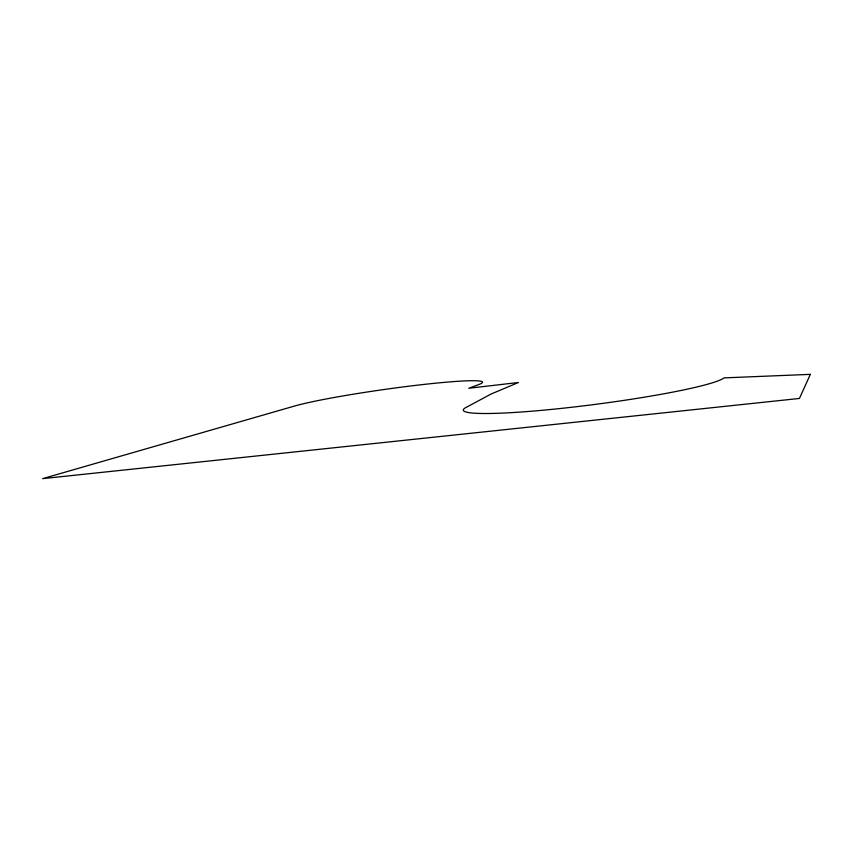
<?xml version="1.0" encoding="UTF-8"?>
<svg xmlns="http://www.w3.org/2000/svg" width="853" height="853" viewBox="0 0 853 853"><rect width="100%" height="100%" fill="white"/><g stroke="black" fill="none" stroke-linecap="round" stroke-linejoin="round"><path stroke-width="1.28" d="M810.35 374.36L799.432 398.458L42.65 478.64L294.093 406.167A99.812 6.6 -8.1 0 1 418.695 385.023A99.812 6.6 -8.1 0 1 478.554 384.65L468.755 388.264L518.485 382.496L491.104 394.022L467.679 406.593A132.226 11.249 -7.4 0 0 567.821 407.691A132.226 11.249 -7.4 0 0 724.037 377.879L810.35 374.36"/></g></svg>
